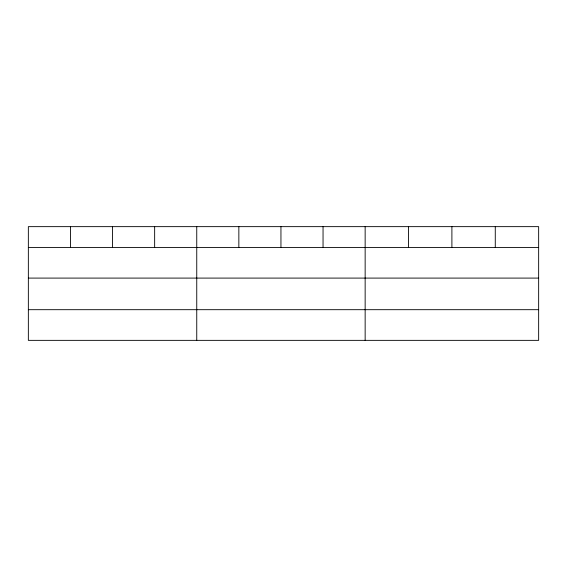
<?xml version="1.0" encoding="UTF-8"?>
<svg xmlns="http://www.w3.org/2000/svg" width="567" height="567" viewBox="0 0 567 567"><rect width="100%" height="100%" fill="white"/><g stroke="black" fill="none" stroke-linecap="round" stroke-linejoin="round"><path stroke-width="0.85" d="M538.65 278.092L538.65 226.644L28.35 226.644L28.35 340.356L538.65 340.356L538.65 278.092L28.35 278.092M28.35 247.432L538.65 247.432M28.35 309.688L538.65 309.688M495.274 226.644L495.274 247.432M451.899 226.644L451.899 247.432M408.523 226.644L408.523 247.432M365.148 226.644L365.148 340.356M323.048 226.644L323.048 247.432M280.948 226.644L280.948 247.432M238.849 226.644L238.849 247.432M196.749 226.644L196.749 340.356M154.649 226.644L154.649 247.432M112.55 226.644L112.55 247.432M70.45 226.644L70.45 247.432"/></g></svg>
